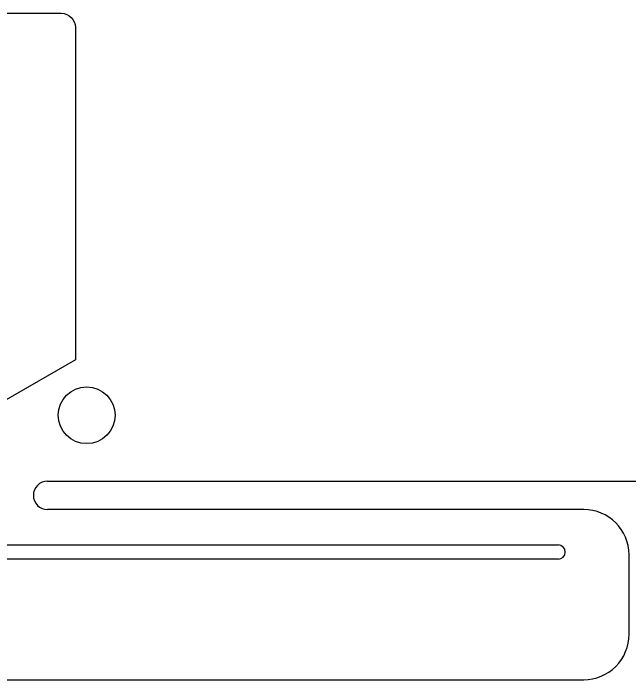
# Model space of a CAD drawing. Header units: millimetres. Extents: x -10 to 276, y -93 to 17.
# Drawn here: x 166.21 to 187.94, y -92.72 to -69.22 of the extents above; entities that cross this region are included whole.
import ezdxf

# ---------------------------------------------------------------- set-up
doc = ezdxf.new("R2010")
doc.units = ezdxf.units.MM
doc.layers.get('0').update_dxf_attribs({"linetype": 'CONTINUOUS'})
doc.layers.add('BLACK', color=7, linetype='CONTINUOUS')

msp = doc.modelspace()

# ---------------------------------------------------------------- linework, layer by layer
msp.add_lwpolyline([(136.9, -69.225), (167.9, -69.225, -0.414213562), (168.4, -69.725), (168.4, -81.443), (165.4, -83.175), (139.4, -83.175), (136.4, -81.443), (136.4, -69.725, -0.414212391)], format="xyb", close=True)
msp.add_circle((168.8, -83.4), 1)
at = {"layer": 'BLACK', "linetype": 'Continuous'}
for p, q in [((167.4201, -85.725), (196.359025, -85.725)), ((186.3201, -86.725), (167.4201, -86.725)), ((140.4201, -87.975), (185.4201, -87.975)), ((187.920082, -91.125), (187.920082, -88.317203)), ((185.4201, -88.475), (140.4201, -88.475)), ((139.5201, -92.725), (186.320082, -92.725))]:
    msp.add_line(p, q, dxfattribs=at)
at = {"layer": 'BLACK'}
for centre, radius, start, end in [((167.4201, -86.225), 0.5, 90, 270), ((186.3201, -88.325), 1.6, 0.2792104, 90), ((185.4201, -88.225), 0.25, 270, 90), ((186.3201, -91.125), 1.599982, 269.9993554, 0)]:
    msp.add_arc(centre, radius, start, end, dxfattribs=at)

doc.saveas('drawing.dxf')
